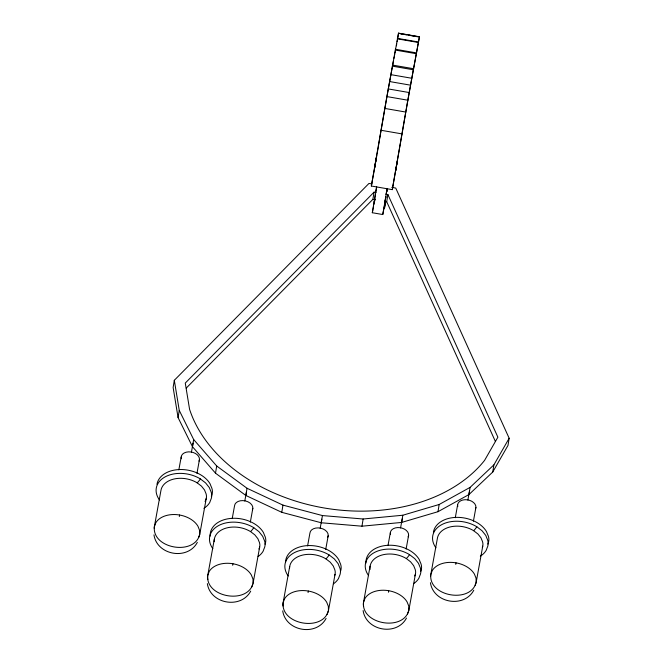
<?xml version="1.0" encoding="UTF-8"?>
<svg xmlns="http://www.w3.org/2000/svg" width="663" height="663" viewBox="0 0 663 663"><rect width="100%" height="100%" fill="white"/><g stroke="black" fill="none" stroke-linecap="round" stroke-linejoin="round"><path stroke-width="0.99" d="M385.709 202.571A84.963 0.754 -80.2 0 1 385.435 200.79L382.766 214.539L372.308 212.724L376.7 186.817M382.766 214.539L387.167 188.623M376.335 157.951L376.427 157.322L375.681 161.333M374.288 201.005L374.114 202.265L374.214 201.842M374.827 166.347L374.612 167.78L374.926 166.148M371.943 183.949L368.968 183.436L174.311 380.297L173.126 387.499L178.082 417.615L192.485 446.729L215.516 473.191L245.865 495.476L281.783 512.325L321.24 522.767L361.965 526.198L401.637 522.436L437.986 511.695L468.932 494.573L492.717 472.064L507.982 445.453L509.159 438.251L395.736 188.068L391.767 187.38M178.082 417.615L179.259 410.414L174.311 380.297M192.485 446.729L193.662 439.528L179.259 410.414M215.516 473.191L216.693 465.99L193.662 439.528M245.865 495.476L247.042 488.275L216.693 465.99M281.783 512.325L282.96 505.123L247.042 488.275M186.262 388.07L372.879 199.348L374.056 192.146L376.037 192.485M321.24 522.767L322.417 515.565L282.96 505.123M495.435 441.558L386.711 201.743L387.888 194.541L385.916 194.201M361.965 526.198L363.142 518.996L402.814 515.234L439.163 504.493L470.117 487.371L493.894 464.862L509.159 438.251M401.637 522.436L402.814 515.234M437.986 511.695L439.163 504.493M468.932 494.573L470.117 487.371M492.717 472.064L493.894 464.862M376.211 158.755L375.125 165.046M374.545 199.397L374.893 197.276M375.722 162.112L376.882 155.159M375.001 165.286L375.449 162.692M375.034 196.447L375.316 194.781M385.783 196.588L384.581 204.08L385.211 200.823M386.993 190.646L387.275 188.98M377.048 154.172L378.167 147.592M378.333 146.631L380.123 136.072A74.339 0.663 -80.2 0 1 392.189 67.51M396.35 166.471L395.62 170.93L396.267 167.424M396.474 166.231L397.203 161.78L396.557 165.286M386.869 96.583L398.513 33.15L419.439 36.772L415.262 59.637A74.339 0.663 -80.2 0 0 401.049 139.694L392.281 189.643L371.346 186.021L386.869 96.583L407.795 100.204L419.439 36.772M375.639 192.361L376.584 186.925M386.098 194.168L387.043 188.731M392.281 189.643L407.795 100.204M396.408 45.805L396.764 43.775M397.12 41.752L397.477 39.722M397.833 37.692L398.513 33.15M385.609 198.61L385.907 196.911M179.3 516.543L179.582 515.002M232.68 565.29L232.962 563.749M308.063 592.573L308.336 591.04M388.452 592.25L388.733 590.716M455.754 564.387L456.036 562.854M178.836 469.868L181.165 457.064M191.416 452.241L193.074 443.133M196.961 473.349L199.464 459.567M206.284 498.311L199.704 534.535C194.45 555.984 151.868 548.749 154.363 526.687L160.943 490.463A23.006 15.813 10.3 0 1 197.16 482.838A8.113 2.884 -58.6 0 0 200.375 478.91L205.588 482.913L209.334 487.612L210.337 490.139A21.042 14.453 10.3 0 1 210.61 500.126L209.74 502.504A28.02 19.252 10.3 0 1 203.889 508.33M214.323 539.21L207.743 575.434C205.248 597.504 247.829 604.731 253.084 583.283L259.664 547.058M232.216 518.615L234.536 505.811A9.249 6.357 10.3 0 1 245.434 500.938A9.249 6.357 10.3 0 1 252.388 509.913M244.796 500.988L246.454 491.88M250.332 522.104L252.843 508.314M289.698 566.5L283.118 602.717C280.631 624.786 323.204 632.013 328.458 610.565L335.039 574.349M371.346 186.021L375.54 163.106M307.591 545.898L309.919 533.093A9.249 6.357 10.3 0 1 320.809 528.22A9.249 6.357 10.3 0 1 327.762 537.196M320.171 528.27L321.828 519.162M325.715 549.387L328.218 535.596M370.095 566.169L363.515 602.394C361.02 624.463 403.601 631.69 408.856 610.242L415.436 574.017M387.988 545.574L390.316 532.77M400.568 527.947L402.226 518.839M406.112 549.063L408.615 535.273M455.29 517.712L457.611 504.908M467.871 500.084L469.52 490.976M473.407 521.201L475.918 507.41M482.739 546.155L476.158 582.379C470.904 603.827 428.323 596.601 430.809 574.531L437.398 538.306A23.006 15.813 10.3 0 1 473.614 530.682A8.113 2.884 -58.6 0 0 476.821 526.754L482.042 530.765L485.788 535.455L486.791 537.983A21.042 14.453 10.3 0 1 487.065 547.978L486.186 550.356A28.02 19.252 10.3 0 1 480.335 556.174M374.429 200.732L374.744 199.008M373.095 208.787L373.567 206.21M372.938 209.649L372.308 212.724M373.915 204.403L374.272 202.596M374.62 200.79L374.968 198.983A84.963 0.754 -80.2 0 0 374.62 201.312M394.336 56.015L394.783 53.769M394.982 52.783L395.571 49.833M205.091 501.568L205.571 500.267M198.635 537.444L199.704 534.535L199.596 530.342L197.939 526.207A23.006 15.813 10.3 0 0 176.598 514.629A23.006 15.813 10.3 0 0 155.797 522.775L154.363 526.687A23.006 15.813 10.3 0 0 154.222 528.336M251.658 587.169L252.727 584.252M327.033 614.452L328.458 610.565L328.351 606.38L326.702 602.236A23.006 15.813 10.3 0 0 305.361 590.658A23.006 15.813 10.3 0 0 284.551 598.813L283.118 602.717A23.006 15.813 10.3 0 0 283.084 606.057M407.43 614.129L408.856 610.242L408.748 606.048L407.09 601.913A23.006 15.813 10.3 0 0 385.75 590.335A23.006 15.813 10.3 0 0 364.948 598.49L363.515 602.394A23.006 15.813 10.3 0 0 363.622 606.562M475.089 585.296L476.158 582.379L476.051 578.186L474.393 574.05A23.006 15.813 10.3 0 0 453.053 562.473A23.006 15.813 10.3 0 0 432.243 570.628L430.809 574.531A23.006 15.813 10.3 0 0 430.668 576.18M197.334 542.367C187.662 560.649 156.932 555.312 153.965 534.859M250.713 591.114C241.034 609.396 210.312 604.068 207.345 583.606M326.097 618.397C316.417 636.679 285.695 631.35 282.72 610.888M406.485 618.073C396.814 636.356 366.084 631.027 363.117 610.565M473.788 590.211C464.108 608.493 433.387 603.164 430.42 582.702M374.056 192.146L185.267 383.073L189.577 409.328A160.744 116.779 9.3 0 0 323.809 507.916A160.744 116.779 9.3 0 0 484.587 460.379L497.888 437.182L387.888 194.541M322.417 515.565L363.142 518.996M398.48 33.291L419.406 36.913M400.56 33.813L402.549 34.161M404.546 34.509L406.535 34.849M408.532 35.197L413.513 36.059M415.502 36.407L417.499 36.747M397.402 38.363L418.336 41.984M397.311 38.844L418.237 42.465M395.33 49.244L416.265 52.866M395.181 50.048L416.115 53.67M392.438 65.065L413.372 68.687M392.247 66.126L413.173 69.748M390.731 74.621L411.657 78.242M389.504 81.532L410.43 85.154M388.203 88.917L409.129 92.538M384.805 108.425L405.739 112.047M381.018 130.271L401.952 133.893M372.879 199.348L374.86 199.696M384.739 201.403L386.711 201.743M473.614 530.682L477.899 533.972L480.973 537.834L481.802 539.906A17.279 11.868 10.3 0 1 482.316 547.472M368.62 575.666A28.02 19.252 10.3 0 1 374.769 552.32A28.02 19.252 10.3 0 1 409.519 554.616L414.74 558.627L418.486 563.318L419.488 565.846A21.042 14.453 10.3 0 1 419.762 575.84L418.892 578.219A28.02 19.252 10.3 0 1 413.861 583.49M288.231 575.99A28.02 19.252 10.3 0 1 294.372 552.644A28.02 19.252 10.3 0 1 329.121 554.939L334.351 558.95L338.089 563.641L339.091 566.169A21.042 14.453 10.3 0 1 339.365 576.164L338.495 578.542A28.02 19.252 10.3 0 1 333.464 583.821M289.557 568.15A23.006 15.813 10.3 0 1 302.162 555.196A23.006 15.813 10.3 0 1 325.914 558.868L330.207 562.166L333.282 566.02L334.102 568.092A17.279 11.868 10.3 0 1 334.624 575.666M197.16 482.838L201.453 486.128L204.527 489.982L205.348 492.062A17.279 11.868 10.3 0 1 205.862 499.629M214.199 541.704A23.006 15.813 10.3 0 1 226.249 528.055A23.006 15.813 10.3 0 1 250.539 531.585L254.824 534.875L257.899 538.729L258.727 540.809A17.279 11.868 10.3 0 1 258.951 549.014M253.084 583.283L252.976 579.089L251.318 574.954A23.006 15.813 10.3 0 0 229.978 563.376A23.006 15.813 10.3 0 0 209.168 571.531L207.743 575.434A23.006 15.813 10.3 0 0 207.851 579.603M370.062 569.509A23.006 15.813 10.3 0 1 381.498 555.163A23.006 15.813 10.3 0 1 406.311 558.544L410.604 561.834L413.679 565.696L414.499 567.768A17.279 11.868 10.3 0 1 414.723 575.973M409.527 554.616A8.113 2.884 -58.6 0 1 406.311 558.528M365.968 563.078A28.02 19.252 10.3 0 1 387.432 545.317A28.02 19.252 10.3 0 1 419.19 559.456L420.193 561.984A21.042 14.453 10.3 0 1 420.823 571.208M390.482 534.453A9.249 6.357 10.3 0 1 400.013 527.682A9.249 6.357 10.3 0 1 408.159 536.873M387.093 191.474A74.339 0.663 -80.2 0 1 387.374 189.643M392.347 66.665A74.339 0.663 -80.2 0 1 393.524 60.333M393.863 58.493A74.339 0.663 -80.2 0 1 394.187 56.803M258.089 556.53A28.02 19.252 10.3 0 0 263.112 551.251L263.99 548.881A21.042 14.453 10.3 0 0 263.717 538.886L262.714 536.359L258.968 531.66L253.747 527.657A28.02 19.252 10.3 0 0 218.997 525.361A28.02 19.252 10.3 0 0 212.848 548.699M253.755 527.657A8.113 2.884 -58.6 0 1 250.539 531.569M210.196 536.118A28.02 19.252 10.3 0 1 231.66 518.35A28.02 19.252 10.3 0 1 263.418 532.497L264.421 535.024A21.042 14.453 10.3 0 1 265.051 544.24M159.468 499.952A28.02 19.252 10.3 0 1 165.617 476.614A28.02 19.252 10.3 0 1 200.367 478.901M211.315 496.272A21.042 14.453 10.3 0 0 211.041 486.277L210.038 483.75A28.02 19.252 10.3 0 0 180.427 469.52A28.02 19.252 10.3 0 0 156.965 484.338M181.331 458.746A9.249 6.357 10.3 0 1 190.861 451.967A9.249 6.357 10.3 0 1 199.008 461.166M435.923 547.804A28.02 19.252 10.3 0 1 442.072 524.458A28.02 19.252 10.3 0 1 476.821 526.754M487.761 544.116A21.042 14.453 10.3 0 0 487.496 534.121L486.493 531.593A28.02 19.252 10.3 0 0 456.882 517.364A28.02 19.252 10.3 0 0 433.42 532.182M457.785 506.59A9.249 6.357 10.3 0 1 467.316 499.819A9.249 6.357 10.3 0 1 475.462 509.01M329.13 554.948A8.113 2.884 -58.6 0 1 325.923 558.851M285.546 562.381A28.02 19.252 10.3 0 1 307.756 545.599A28.02 19.252 10.3 0 1 338.793 559.787L339.796 562.315A21.042 14.453 10.3 0 1 340.426 571.531"/></g></svg>
